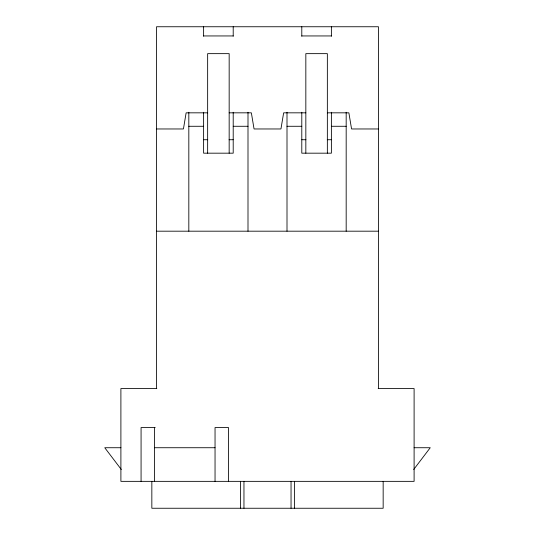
<?xml version="1.0" encoding="UTF-8"?>
<svg xmlns="http://www.w3.org/2000/svg" width="535" height="535" viewBox="0 0 535 535"><rect width="100%" height="100%" fill="white"/><g stroke="black" fill="none" stroke-linecap="round" stroke-linejoin="round"><path stroke-width="0.8" d="M413.709 469.483L430.24 447.728L414.103 447.728M203.614 35.945L233.207 35.945M301.793 35.945L331.386 35.945M207.647 112.831L186.126 112.831L183.438 128.968L156.541 128.968M229.167 112.831L251.363 112.831L254.051 128.968L280.949 128.968L283.637 112.831L305.833 112.831M327.353 112.831L348.873 112.831L351.562 128.968L378.459 128.968M188.822 126.28L203.614 126.28M233.207 126.28L247.999 126.28M287.001 126.28L301.793 126.28M331.386 126.28L346.178 126.28M203.614 139.729L207.72 139.729M229.094 139.729L233.207 139.729M301.793 139.729L305.906 139.729M327.28 139.729L331.386 139.729M156.541 231.187L378.459 231.187M156.815 388.55L120.897 388.55L120.897 481.353L414.103 481.353L414.103 388.55L378.185 388.55M155.224 427.552L141.073 427.552L141.073 481.353M120.897 447.728L104.76 447.728L121.291 469.483M154.521 447.728L215.043 447.728M383.16 481.353L383.16 508.25L151.84 508.25L151.84 481.353M378.459 388.55L378.459 26.75L156.541 26.75L156.541 388.55M346.178 112.263L346.178 231.187M331.386 26.75L331.386 36.246M331.386 112.263L331.386 153.177L301.793 153.177L301.793 112.263M327.353 153.177L327.353 53.647L305.833 53.647L305.833 153.177M301.793 26.75L301.793 36.246M294.397 481.353L294.397 508.25M291.04 481.353L291.04 508.25M287.001 112.263L287.001 231.187M247.999 112.263L247.999 231.187M243.96 481.353L243.96 508.25M240.603 481.353L240.603 508.25M233.207 26.75L233.207 36.246M233.207 112.263L233.207 153.177L203.614 153.177L203.614 112.263M229.167 153.177L229.167 53.647L207.647 53.647L207.647 153.177M228.498 481.353L228.498 427.552L215.043 427.552L215.043 481.353M203.614 26.75L203.614 36.246M188.822 112.263L188.822 231.187M154.521 427.552L154.521 481.353"/></g></svg>
